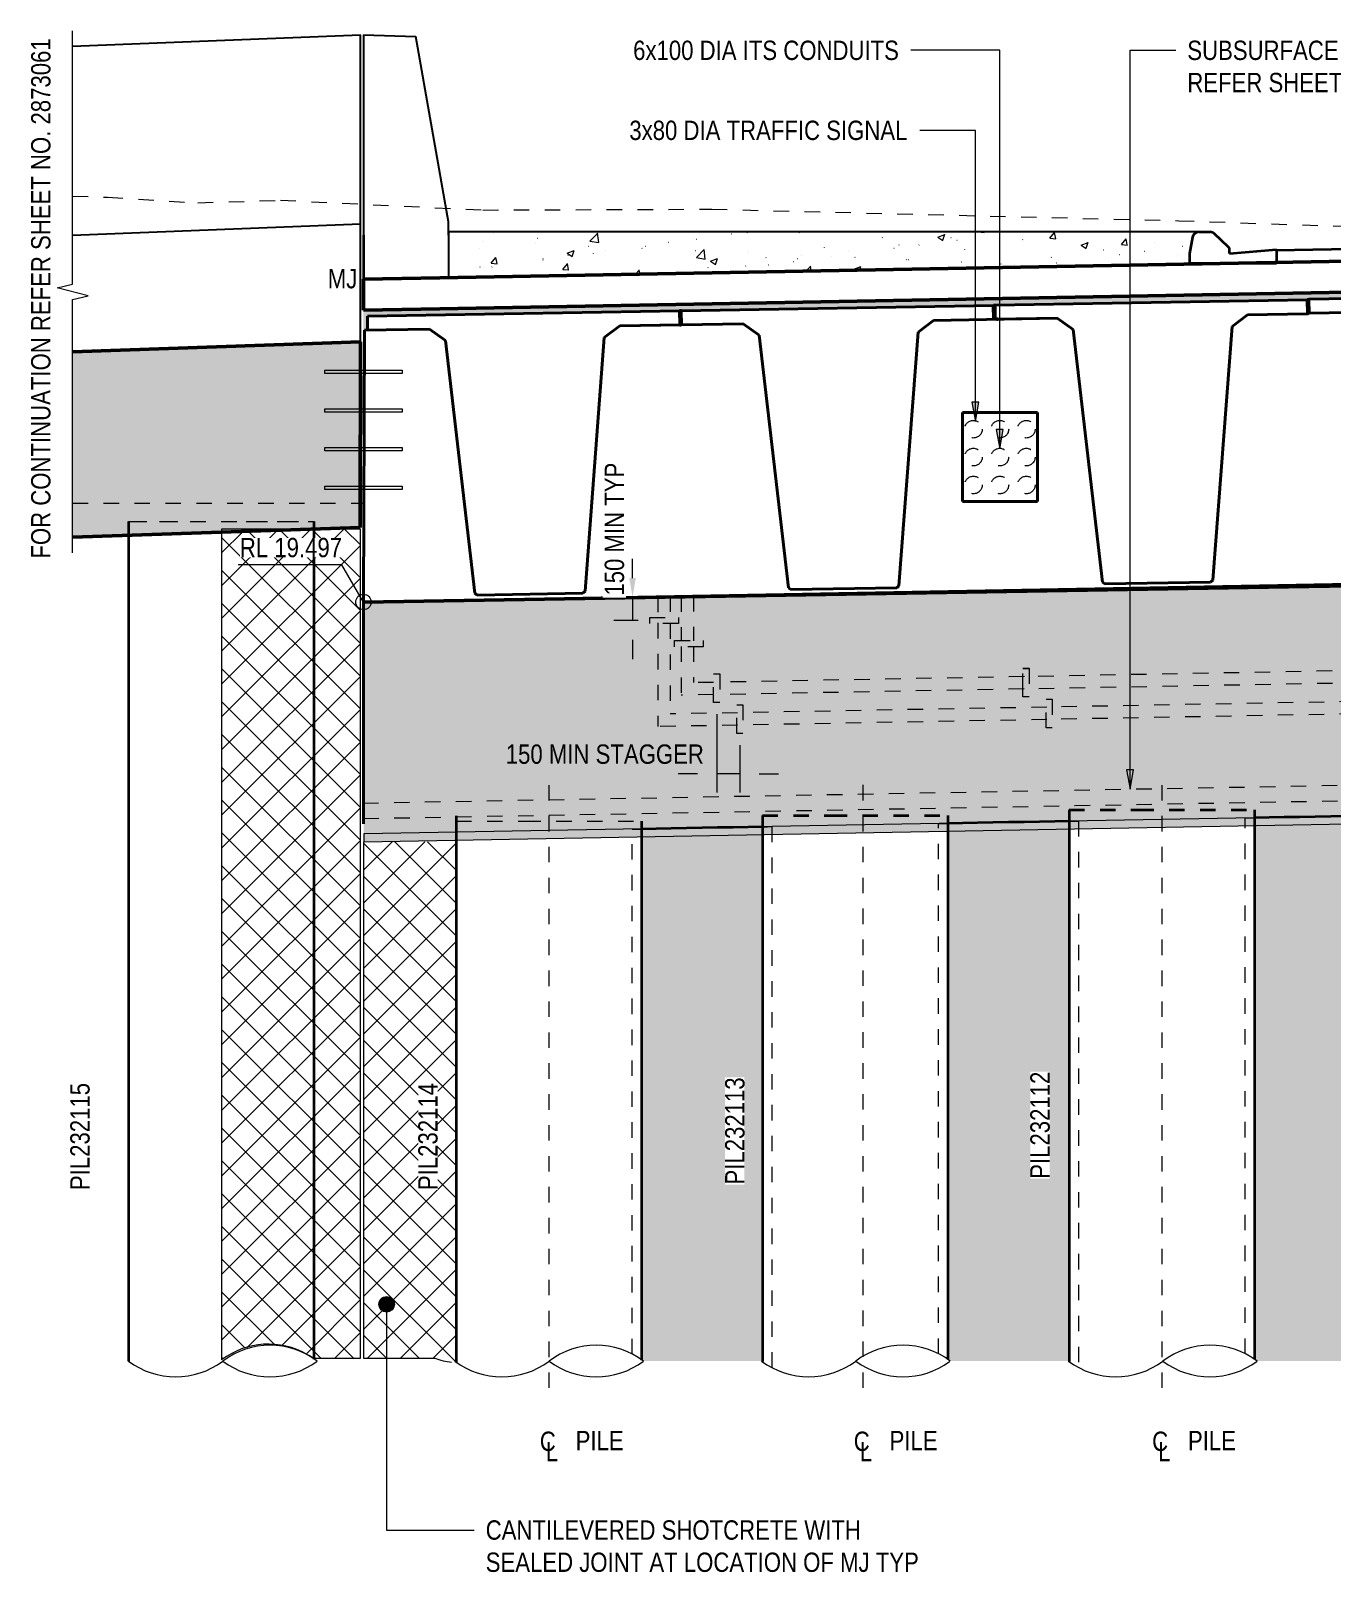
# Model space of a CAD drawing. Header units: metres. Extents: x 1108 to 1189, y -511 to 24.
# Drawn here: x 1151.09 to 1159.5, y 13.22 to 23.19 of the extents above; entities that cross this region are included whole.
import ezdxf

# ---------------------------------------------------------------- set-up
doc = ezdxf.new("R2010")
doc.units = ezdxf.units.M
doc.linetypes.add('JacobsCenter', pattern=[0.015, 0.009, -0.0015, 0.003, -0.0015])
doc.linetypes.add('JacobsDash_2_', pattern=[0.0045, 0.003, -0.0015])
doc.layers.get('Defpoints').update_dxf_attribs({"color": 41})
for name, color, linetype, lineweight in [('A-ANNO-DIMS', 7, 'Continuous', 9), ('A-ANNO-NOTE', 7, 'Continuous', 9), ('A-DETL', 7, 'Continuous', 13), ('A-DETL-GENF', 7, 'Continuous', 9), ('A-FLOR', 7, 'Continuous', 50), ('A-GENM', 7, 'Continuous', 35), ('A-GENM-HDLN', 7, 'JacobsDash_2_', 18), ('G-ANNO-DIMS', 7, 'Continuous', 9), ('G-ANNO-TEXT', 7, 'Continuous', 9), ('S-BEAM', 7, 'Continuous', 50), ('S-BEAM-HDLN', 7, 'JacobsDash_2_', 18), ('S-FNDN', 7, 'Continuous', 50), ('S-FNDN-HDLN', 7, 'JacobsDash_2_', 18), ('S-FNDN-IDEN', 7, 'Continuous', 18)]:
    doc.layers.add(name, color=color, linetype=linetype, lineweight=lineweight)
doc.styles.add('Arial Narrow_1', font='ARIALN.TTF', dxfattribs={"height": 0.125})
doc.dimstyles.new('Dimension_Standard_O__mm_', dxfattribs={"dimscale": 0.3048, "dimtxt": 0.127929, "dimasz": 0.410105, "dimexe": 0.393701, "dimexo": 0.246063, "dimgap": 0.246063, "dimtad": 1, "dimdec": 0, "dimlfac": 1000, "dimzin": 0, "dimdsep": 46, "dimtxsty": 'Arial Narrow_1', "dimsah": 1, "dimcen": 0.09, "dimaunit": 1, "dimadec": 4, "dimazin": 0, "dimtfac": 1, "dimtdec": 4, "dimtix": 1, "dimtmove": 2, "dimatfit": 3, "dimfxl": 1, "dimtvp": 1, "dimtfill": 1, "dimtolj": 1, "dimtzin": 0, "dimlwd": 18, "dimlwe": 18, "dimarcsym": 2})
doc.dimstyles.new('Dimension_Standard_T__mm__1', dxfattribs={"dimscale": 0.3048, "dimtxt": 0.127929, "dimasz": 0.410105, "dimexe": 0.393701, "dimexo": 0.246063, "dimgap": 0.164042, "dimtad": 1, "dimdec": 0, "dimlfac": 1000, "dimzin": 0, "dimdsep": 46, "dimtxsty": 'Arial Narrow_1', "dimsah": 1, "dimcen": 0.09, "dimaunit": 1, "dimadec": 4, "dimazin": 0, "dimtfac": 1, "dimtdec": 4, "dimtix": 1, "dimtmove": 2, "dimatfit": 3, "dimfxl": 1, "dimtvp": 1, "dimtolj": 1, "dimtzin": 0, "dimlwd": 18, "dimlwe": 18, "dimarcsym": 2})

# ---------------------------------------------------------------- blocks, each defined once
blk = doc.blocks.new('01_SFO_FRP_Pile_CastInPlace_CS_BR08 - CAST-IN-PLACE PILE - 1200-8661090-DRG-2873062 - ABUTMENT A ELEVATION')
at = {"layer": 'S-FNDN', "lineweight": 35}
for p, q in [((1116.9151, 18.0799), (1116.9151, 14.5848)), ((1118.1151, 14.5977), (1118.1151, 18.1018))]:
    blk.add_line(p, q, dxfattribs=at)
at = {"layer": 'S-FNDN-HDLN', "lineweight": 35}
for p, q in [((1116.9151, 18.1525), (1116.9151, 18.0799)), ((1116.9151, 18.1525), (1117.3621, 18.1525)), ((1117.3621, 18.1525), (1118.1151, 18.1525)), ((1118.1151, 18.1018), (1118.1151, 18.1525))]:
    blk.add_line(p, q, dxfattribs=at)
blk = doc.blocks.new('Structural Framing 4 - Structural Framing 4-5365932-DRG-2873062 - ABUTMENT A ELEVATION')
at = {"layer": 'S-BEAM'}
for p, q in [((1118.4605, 21.3633), (1118.4568, 21.3633)), ((1118.3341, 19.5948), (1126.5006, 19.7439)), ((1112.3521, 19.4969), (1118.3341, 19.5948))]:
    blk.add_line(p, q, dxfattribs=at)
blk = doc.blocks.new('20_SFR_WSC_ShotcreteWall_ArchFlatBack_Datum - ArchWall_PileSize_1200-8657912-DRG-2873062 - ABUTMENT A ELEVATION')
at = {"layer": 'A-GENM', "linetype": 'JacobsDash_2_', "lineweight": 18, "true_color": 0x9ab29e}
blk.add_hatch(color=253, dxfattribs=at).paths.add_polyline_path([(1114.9332, 14.5835), (1114.9332, 18.0432), (1114.1514, 18.0285), (1114.1514, 14.5943), (1114.162, 14.5875), (1114.9264, 14.5879)])
at = {"layer": 'A-GENM', "color": 252, "true_color": 0x888888, "flags": 128}
blk.add_lwpolyline([(1114.9332, 18.0432), (1114.8395, 18.0414), (1114.7419, 18.0396), (1114.6423, 18.0377), (1114.5416, 18.0359), (1114.4409, 18.034), (1114.3413, 18.0321), (1114.2437, 18.0303), (1114.1514, 18.0285)], dxfattribs=at)
at = {"layer": 'A-GENM-HDLN', "color": 252, "true_color": 0x888888}
for p, q in [((1114.0903, 14.6319), (1114.0903, 18.0274)), ((1114.1514, 18.0285), (1114.1491, 18.0285)), ((1114.1491, 18.0285), (1114.1491, 14.5958)), ((1114.9341, 18.0432), (1114.9333, 18.0432)), ((1114.9341, 14.583), (1114.9341, 18.0432)), ((1114.9929, 18.0443), (1114.9929, 14.5459))]:
    blk.add_line(p, q, dxfattribs=at)
at = {"layer": 'A-GENM-HDLN', "color": 252, "true_color": 0x888888, "flags": 128}
for points in [[(1114.0903, 18.0274), (1114.1187, 18.0279), (1114.1385, 18.0283), (1114.1491, 18.0285)], [(1114.9341, 18.0432), (1114.9448, 18.0434), (1114.9645, 18.0438), (1114.9929, 18.0443)]]:
    blk.add_lwpolyline(points, dxfattribs=at)
blk = doc.blocks.new('20_SFR_WSC_ShotcreteWall_ArchFlatBack_Datum - ArchWall_PileSize_1200-8657934-DRG-2873062 - ABUTMENT A ELEVATION')
at = {"layer": 'A-GENM', "linetype": 'JacobsDash_2_', "lineweight": 18, "true_color": 0x9ab29e}
blk.add_hatch(color=253, dxfattribs=at).paths.add_polyline_path([(1116.9162, 14.5841), (1116.9162, 18.0794), (1116.132, 18.0649), (1116.132, 14.5972), (1116.1464, 14.5879), (1116.9109, 14.5875)])
at = {"layer": 'A-GENM', "color": 252, "true_color": 0x888888, "flags": 128}
blk.add_lwpolyline([(1116.9162, 18.0794), (1116.8223, 18.0777), (1116.7244, 18.0759), (1116.6245, 18.074), (1116.5235, 18.0722), (1116.4226, 18.0703), (1116.3227, 18.0684), (1116.2248, 18.0666), (1116.132, 18.0649)], dxfattribs=at)
at = {"layer": 'A-GENM-HDLN', "color": 252, "true_color": 0x888888}
for p, q in [((1116.0711, 14.634), (1116.0711, 18.0637)), ((1116.132, 18.0649), (1116.13, 18.0648)), ((1116.13, 18.0648), (1116.13, 14.5986)), ((1116.9171, 18.0795), (1116.9163, 18.0794)), ((1116.9171, 14.5835), (1116.9171, 18.0795)), ((1116.9759, 18.0806), (1116.9759, 14.5462))]:
    blk.add_line(p, q, dxfattribs=at)
at = {"layer": 'A-GENM-HDLN', "color": 252, "true_color": 0x888888, "flags": 128}
for points in [[(1116.0711, 18.0637), (1116.0996, 18.0643), (1116.1193, 18.0646), (1116.13, 18.0648)], [(1116.9171, 18.0795), (1116.9277, 18.0797), (1116.9474, 18.08), (1116.9759, 18.0806)]]:
    blk.add_lwpolyline(points, dxfattribs=at)
blk = doc.blocks.new('20_SFR_WSC_ShotcreteWall_ArchFlatBack_Datum - ArchWall_PileSize_1200-6845784-DRG-2873062 - ABUTMENT A ELEVATION')
at = {"layer": 'A-GENM', "linetype": 'JacobsDash_2_', "lineweight": 18, "true_color": 0x9ab29e}
blk.add_hatch(color=253, dxfattribs=at).paths.add_polyline_path([(1118.1516, 14.5875), (1118.8992, 14.5875), (1118.8992, 18.1159), (1118.115, 18.1012), (1118.115, 14.5978), (1118.1309, 14.5875), (1118.1509, 14.5875)])
at = {"layer": 'A-GENM', "color": 252, "true_color": 0x888888, "flags": 128}
blk.add_lwpolyline([(1118.8992, 18.1159), (1118.8053, 18.1141), (1118.7074, 18.1123), (1118.6075, 18.1104), (1118.5065, 18.1085), (1118.4056, 18.1066), (1118.3057, 18.1047), (1118.2078, 18.1029), (1118.115, 18.1012)], dxfattribs=at)
at = {"layer": 'A-GENM-HDLN', "color": 252, "true_color": 0x888888}
for p, q in [((1118.0541, 14.6343), (1118.0541, 18.1)), ((1118.115, 18.1012), (1118.113, 18.1011)), ((1118.113, 18.1011), (1118.113, 14.5991)), ((1118.9001, 18.1159), (1118.8993, 18.1159)), ((1118.9001, 14.5875), (1118.9001, 18.1159)), ((1118.9589, 18.117), (1118.9589, 14.5469))]:
    blk.add_line(p, q, dxfattribs=at)
at = {"layer": 'A-GENM-HDLN', "color": 252, "true_color": 0x888888, "flags": 128}
for points in [[(1118.0541, 18.1), (1118.0826, 18.1006), (1118.1023, 18.1009), (1118.113, 18.1011)], [(1118.9001, 18.1159), (1118.9107, 18.1161), (1118.9304, 18.1165), (1118.9589, 18.117)]]:
    blk.add_lwpolyline(points, dxfattribs=at)
blk = doc.blocks.new('06_SFR_GCT_Girder_SuperT_BR08Edge_CS - Super T - 1815-6539906-DRG-2873062 - ABUTMENT A ELEVATION')
at = {"layer": 'S-BEAM'}
for p, q in [((1118.4656, 21.4515), (1118.455, 21.4523)), ((1116.4484, 21.327), (1116.4535, 21.3266))]:
    blk.add_line(p, q, dxfattribs=at)
at = {"layer": 'S-BEAM-HDLN', "color": 8, "true_color": 0x808080}
blk.add_line((1118.4551, 21.4482), (1118.4657, 21.4484), dxfattribs=at)
blk = doc.blocks.new('03_SFR_ACS_Abutment_BR08_Retaining wall CS - ABUTMENT SOUTH WEST_B08-7985321-DRG-2873062 - ABUTMENT A ELEVATION')
at = {"layer": 'S-BEAM', "linetype": 'JacobsDash_2_', "lineweight": 18, "true_color": 0xc0c0c0}
for points in [[(1110.4715, 19.9156), (1112.3311, 19.9791), (1112.332, 21.1799), (1110.4715, 21.1163), (1110.4715, 21.0847)], [(1112.3316, 19.9791), (1112.332, 20.5006), (1112.3311, 19.9791)]]:
    blk.add_hatch(color=9, dxfattribs=at).paths.add_polyline_path(points)
at = {"layer": 'S-BEAM'}
for p, q in [((1112.332, 21.1799), (1110.4715, 21.1163)), ((1112.3311, 19.9791), (1112.332, 21.1799)), ((1112.3325, 21.1799), (1112.3316, 19.9791)), ((1112.332, 21.1799), (1112.3325, 21.1799)), ((1110.4715, 19.9156), (1112.3311, 19.9791)), ((1112.3316, 19.9791), (1112.3311, 19.9791))]:
    blk.add_line(p, q, dxfattribs=at)
at = {"layer": 'S-BEAM-HDLN', "color": 8, "true_color": 0x808080}
for p, q in [((1112.332, 21.1799), (1112.3325, 21.1799)), ((1112.3316, 19.9791), (1112.3311, 19.9791))]:
    blk.add_line(p, q, dxfattribs=at)
blk = doc.blocks.new('01_SFO_FRP_Pile_CastInPlace_CS_BR08 - CAST-IN-PLACE PILE - 1200-8660909-DRG-2873062 - ABUTMENT A ELEVATION')
at = {"layer": 'A-DETL', "linetype": 'JacobsDash_2_'}
for p, q in [((1112.9515, 18.0795), (1113.3985, 18.0795)), ((1113.3985, 18.0795), (1114.1515, 18.0795))]:
    blk.add_line(p, q, dxfattribs=at)
at = {"layer": 'S-FNDN', "lineweight": 35}
for p, q in [((1112.9515, 18.0076), (1112.9515, 14.5813)), ((1114.1515, 14.5943), (1114.1515, 18.0295))]:
    blk.add_line(p, q, dxfattribs=at)
at = {"layer": 'S-FNDN-HDLN', "lineweight": 35}
for p, q in [((1112.9515, 18.0795), (1112.9515, 18.0076)), ((1114.1515, 18.0295), (1114.1515, 18.0795))]:
    blk.add_line(p, q, dxfattribs=at)
blk = doc.blocks.new('01_SFO_FRP_Pile_CastInPlace_CS_BR08 - CAST-IN-PLACE PILE - 1200-8661114-DRG-2873062 - ABUTMENT A ELEVATION')
at = {"layer": 'A-DETL', "linetype": 'JacobsDash_2_'}
for p, q in [((1110.8323, 20.0188), (1112.0125, 20.0188)), ((1110.8522, 20.0188), (1111.2709, 20.0188)), ((1111.5938, 20.0188), (1112.0323, 20.0188))]:
    blk.add_line(p, q, dxfattribs=at)
at = {"layer": 'S-FNDN', "lineweight": 35}
for p, q in [((1112.0323, 14.6006), (1112.0323, 19.9689)), ((1110.8323, 19.9279), (1110.8323, 14.5875))]:
    blk.add_line(p, q, dxfattribs=at)
at = {"layer": 'S-FNDN-HDLN', "lineweight": 35}
for p, q in [((1110.8323, 20.0188), (1110.8323, 19.928)), ((1112.0323, 19.969), (1112.0323, 20.0188))]:
    blk.add_line(p, q, dxfattribs=at)
blk = doc.blocks.new('CS_DET_Pile-Column_BreakLine - CS_Tubular BreakLine-5378540-DRG-2873062 - ABUTMENT A ELEVATION')
at = {"layer": 'A-DETL-GENF', "lineweight": 18}
for centre, start, end in [((1113.857, 14.1834), 52.95733, 127.04267), ((1113.247, 14.9916), 232.95733, 307.04267), ((1113.857, 14.9916), 232.95733, 307.04267)]:
    blk.add_arc(centre, 0.5063, start, end, dxfattribs=at)
blk = doc.blocks.new('CS_DET_Pile-Column_BreakLine - CS_Tubular BreakLine-V19-DRG-2873062 - ABUTMENT A ELEVATION')
at = {"layer": 'A-DETL-GENF', "lineweight": 18}
blk.add_line((1116.1464, 14.5879), (1116.1458, 14.5874), dxfattribs=at)
for centre, start, end in [((1115.8414, 14.1838), 52.95733, 127.04267), ((1115.2314, 14.992), 232.95733, 307.04267), ((1115.8414, 14.992), 232.95733, 306.44489)]:
    blk.add_arc(centre, 0.5063, start, end, dxfattribs=at)
blk = doc.blocks.new('CS_DET_Pile-Column_BreakLine - CS_Tubular BreakLine-V20-DRG-2873062 - ABUTMENT A ELEVATION')
at = {"layer": 'A-DETL-GENF', "lineweight": 18}
for centre, start, end in [((1117.8259, 14.1834), 52.95733, 127.04267), ((1117.2159, 14.9916), 232.95733, 307.04267), ((1117.8259, 14.9916), 232.95733, 307.04267)]:
    blk.add_arc(centre, 0.5063, start, end, dxfattribs=at)
blk = doc.blocks.new('BREAK LINE - INPUT VIEW SCALE_R13 - Std Break-8202861-DRG-2873062 - ABUTMENT A ELEVATION')
at = {"layer": 'A-DETL-GENF', "color": 252, "true_color": 0x888888}
for p, q in [((1110.4715, 21.5536), (1110.4715, 23.1916)), ((1110.3715, 21.5286), (1110.4715, 21.5536)), ((1110.5715, 21.4786), (1110.3715, 21.5286)), ((1110.4715, 21.4536), (1110.5715, 21.4786)), ((1110.4715, 19.8156), (1110.4715, 21.4536))]:
    blk.add_line(p, q, dxfattribs=at)
blk = doc.blocks.new('CS_DET_Pile-Column_BreakLine - CS_Tubular BreakLine-V24-DRG-2873062 - ABUTMENT A ELEVATION')
at = {"layer": 'A-DETL-GENF', "lineweight": 18}
for centre, start, end in [((1128.0693, 14.1834), 52.95733, 127.04267), ((1127.4593, 14.9916), 232.95733, 307.04267), ((1128.0693, 14.9916), 232.95733, 307.04267)]:
    blk.add_arc(centre, 0.5063, start, end, dxfattribs=at)
blk = doc.blocks.new('CS_Annot_Centreline Symbol1 - CS_Annot_Centreline Symbol 2-5069981-DRG-2873062 - ABUTMENT A ELEVATION')
at = {"layer": 'A-ANNO-NOTE', "char_height": 0.125, "attachment_point": 1, "style": 'Arial Narrow_1'}
for s, insert, width in [('C  ', (1113.4924, 14.1312), 0.220464), ('L', (1113.5315, 14.0645), 0.096203)]:
    blk.add_mtext(s, dxfattribs=dict(at, insert=insert, width=width))
blk = doc.blocks.new('DIMBLOCK33-DRG-2873062 - ABUTMENT A ELEVATION')
at = {"layer": 'A-ANNO-DIMS', "color": 0, "lineweight": 18, "transparency": 16777216}
for p, q in [((1154.9807, 19.6522), (1154.9807, 19.7772)), ((1155.0161, 19.5272), (1154.8607, 19.5272)), ((1155.0161, 19.3772), (1154.8607, 19.3772)), ((1154.9807, 19.2522), (1154.9807, 19.1272))]:
    blk.add_line(p, q, dxfattribs=at)
at = {"layer": 'A-ANNO-DIMS', "color": 0, "transparency": 16777216}
blk.add_solid([(1154.9598, 19.2522), (1155.0015, 19.2522), (1154.9807, 19.3772)], dxfattribs=at)
at = {"layer": 'Defpoints', "color": 0, "transparency": 16777216}
for p in [(1155.0911, 19.5272), (1154.9807, 19.3772), (1155.0911, 19.3772)]:
    blk.add_point(p, dxfattribs=at)
at = {"layer": 'A-ANNO-DIMS', "color": 0, "lineweight": 18, "transparency": 16777216, "insert": (1154.8006, 19.5388), "char_height": 0.125, "width": 1.033178, "attachment_point": 1, "rotation": 90, "line_spacing_factor": 0.974696, "style": 'Arial Narrow_1', "bg_fill": 3, "box_fill_scale": 1.1, "bg_fill_color": 256, "bg_fill_true_color": 13158600, "bg_fill_transparency": 0}
blk.add_mtext('\\A1;150 MIN TYP', dxfattribs=at)
at = {"layer": 'A-ANNO-DIMS', "color": 0, "lineweight": 18, "transparency": 16777216}
blk.add_line((1154.9807, 19.5272), (1154.9807, 19.3772), dxfattribs=at)
at = {"layer": 'A-ANNO-DIMS', "color": 0, "transparency": 16777216}
blk.add_solid([(1154.9598, 19.6522), (1155.0015, 19.6522), (1154.9807, 19.5272)], dxfattribs=at)
blk = doc.blocks.new('DIMBLOCK34-DRG-2873062 - ABUTMENT A ELEVATION')
at = {"layer": 'A-ANNO-DIMS', "color": 0, "lineweight": 18, "transparency": 16777216}
for p, q in [((1155.5249, 18.7721), (1155.5249, 18.2648)), ((1155.6749, 18.572), (1155.6749, 18.2648)), ((1155.3999, 18.3848), (1155.2749, 18.3848)), ((1155.6749, 18.3848), (1155.5249, 18.3848)), ((1155.7999, 18.3848), (1155.9249, 18.3848))]:
    blk.add_line(p, q, dxfattribs=at)
at = {"layer": 'A-ANNO-DIMS', "color": 0, "transparency": 16777216}
for points in [[(1155.3999, 18.4056), (1155.3999, 18.3639), (1155.5249, 18.3848)], [(1155.7999, 18.4056), (1155.7999, 18.3639), (1155.6749, 18.3848)]]:
    blk.add_solid(points, dxfattribs=at)
at = {"layer": 'Defpoints', "color": 0, "transparency": 16777216}
for p in [(1155.5249, 18.8471), (1155.6749, 18.647), (1155.5249, 18.3848)]:
    blk.add_point(p, dxfattribs=at)
at = {"layer": 'A-ANNO-DIMS', "color": 0, "lineweight": 18, "transparency": 16777216, "insert": (1154.1609, 18.5758), "char_height": 0.125, "width": 1.54002, "attachment_point": 1, "line_spacing_factor": 0.974696, "style": 'Arial Narrow_1'}
blk.add_mtext('\\A1;150 MIN STAGGER', dxfattribs=at)

msp = doc.modelspace()

# ---------------------------------------------------------------- hatches: boundary and pattern name
at = {"layer": 'A-DETL-GENF'}
h = msp.add_hatch(dxfattribs=at)
h.set_pattern_fill('FP_4', color=256, style=0, pattern_type=2)
h.set_pattern_definition([(50, (1168.8137, 10.849), (0.462752, -0.040482), [0.04839, -0.53226]), (355, (1168.8137, 10.849), (-0.089515, 0.485288), [0.03871, -0.42581]), (100.451, (1168.8517, 10.846), (0.373239, 0.444792), [0.04112, -0.45235]), (46.184, (1168.8137, 10.979), (0.688537, -0.106788), [0.07258, -0.79839]), (96.636, (1168.8707, 10.97), (0.603004, 0.628464), [0.06168, -0.67852]), (351.184, (1168.8137, 10.979), (0.603003, 0.628458), [0.05806, -0.63871]), (21, (1168.8777, 10.946), (0.3850964, -0.259757), [0.04839, -0.53226]), (326, (1168.8777, 10.946), (0.156981, 0.46784), [0.03871, -0.42581]), (71.451, (1168.9097, 10.925), (0.542082, 0.208074), [0.04112, -0.45235]), (37.5, (1168.8137, 10.849), (0.0078486, 0.2147693), [0.00168, -0.41897, 0.00168, -0.43058, -0.42742]), (37.5, (1168.8137, 10.849), (0.0078486, 0.2147693), [-0.8529, 0.00168, -0.42574]), (7.5, (1168.8137, 10.849), (0.1697183, 0.2544596), [0.00168, -0.24477, 0.00168, -0.40929, -0.1629]), (7.5, (1168.8137, 10.849), (0.1697183, 0.2544596), [-0.65742, 0.00168, -0.16123]), (327.5, (1168.6697, 10.849), (0.344396, -0.014553), [0.00168, -0.15961, 0.00168, -0.50155, -0.66774]), (327.5, (1168.6697, 10.849), (0.344396, -0.014553), [-0.66451, 0.00168, -0.66606]), (317.5, (1168.6047, 10.849), (0.376253, 0.064585), [0.00168, -0.208, 0.00168, -0.33252, -0.47419]), (317.5, (1168.6047, 10.849), (0.376253, 0.064585), [-0.54387, 0.00168, -0.47252])])
h.paths.add_polyline_path([(1153.7912, 21.5942), (1158.5825, 21.6885), (1158.5825, 21.7507), (1158.6018, 21.8574), (1158.6045, 21.8664), (1158.6093, 21.8746), (1158.6158, 21.8814), (1158.6237, 21.8865), (1158.6326, 21.8897), (1158.642, 21.8908), (1153.7912, 21.8908), (1153.7912, 21.5944)])
at = {"layer": 'A-DETL-GENF', "true_color": 0xafc8af}
h = msp.add_hatch(dxfattribs=at)
h.set_pattern_fill('FP_2', color=9, style=0, pattern_type=2)
h.set_pattern_definition([(45, (1168.8137, 10.849), (-0.106066, 0.106066), []), (135, (1168.8137, 10.849), (-0.106066, -0.106066), [])])
h.paths.add_polyline_path([(1153.8402, 14.5813), (1153.8402, 17.9466), (1153.2412, 17.9466), (1153.2412, 14.6069), (1153.7025, 14.6069), (1153.7469, 14.5912), (1153.7932, 14.5823), (1153.8107, 14.5816), (1153.8107, 14.5875), (1153.8307, 14.5875)])
h.paths.add_polyline_path([(1152.3235, 14.5947), (1152.39, 14.6374), (1152.4623, 14.6691), (1152.5387, 14.6891), (1152.6173, 14.6968), (1152.6962, 14.6921), (1152.7733, 14.6751), (1152.8468, 14.6462), (1152.9149, 14.6061), (1153.2212, 14.6061), (1153.2207, 19.9688), (1152.9012, 19.9682), (1152.3235, 19.9485), (1152.3235, 14.6175)])
at = {"layer": 'A-DETL-GENF'}
h = msp.add_hatch(dxfattribs=at)
h.set_pattern_fill('FP_3', color=256, style=0, pattern_type=2)
h.set_pattern_definition([(0, (1168.8137, 10.849), (0.4064, 0.1016), [0.01676, -0.28804, 0.01676, -0.28804, -1.626]), (0, (1168.8137, 10.849), (0.4064, 0.1016), [-0.6096, 0.01676, -0.59284, 0.01676, -0.28804, -0.7112]), (0, (1168.8137, 10.849), (0.4064, 0.1016), [-1.524, 0.01676, -0.18644, 0.01676, -0.49124]), (120, (1168.9657, 10.9), (-0.2911882, 0.3011527), [0.01676, -0.28804, 0.01676, -0.28804, -1.626]), (120, (1168.9657, 10.9), (-0.2911882, 0.3011527), [-0.6096, 0.01676, -0.59284, 0.01676, -0.28804, -0.7112]), (120, (1168.9657, 10.9), (-0.2911882, 0.3011527), [-1.524, 0.01676, -0.18644, 0.01676, -0.49124]), (240, (1169.0167, 11.103), (-0.1152118, -0.4027527), [0.01676, -0.28804, 0.01676, -0.28804, -1.626]), (240, (1169.0167, 11.103), (-0.1152118, -0.4027527), [-0.6096, 0.01676, -0.59284, 0.01676, -0.28804, -0.7112]), (240, (1169.0167, 11.103), (-0.1152118, -0.4027527), [-1.524, 0.01676, -0.18644, 0.01676, -0.49124])])
h.paths.add_polyline_path([(1184.0061, 17.8396), (1184.0061, 17.8896), (1176.1646, 18.0592), (1176.1647, 18.0092), (1177.3642, 17.9833), (1177.3642, 18.0327), (1178.1949, 18.015), (1178.1954, 17.9653), (1179.3938, 17.9394), (1179.3938, 17.9882), (1180.2244, 17.9712), (1180.2248, 17.9214), (1181.4233, 17.8955), (1181.4233, 17.9439), (1182.2563, 17.9265), (1182.2567, 17.8774), (1184.0042, 17.8396)])
h.paths.add_polyline_path([(1153.2421, 17.9467), (1155.0401, 17.9795), (1155.0401, 18.0285), (1155.8219, 18.0432), (1155.8219, 17.9937), (1157.0207, 18.0156), (1157.0207, 18.0649), (1157.8049, 18.0794), (1157.8049, 18.0299), (1159.0037, 18.0518), (1159.0037, 18.1012), (1159.7879, 18.1159), (1159.7879, 18.066), (1160.9867, 18.0879), (1160.9867, 18.1372), (1161.7709, 18.1512), (1161.7709, 18.1022), (1162.9697, 18.1241), (1162.9697, 18.1738), (1163.7539, 18.1876), (1163.7539, 18.1384), (1164.3528, 18.1493), (1164.3528, 18.1993), (1153.2421, 17.9967)])
h.paths.add_polyline_path([(1175.3348, 18.0272), (1175.3348, 18.0766), (1175.4307, 18.0751), (1168.6526, 18.2218), (1168.6526, 18.1718), (1169.2525, 18.1588), (1169.2525, 18.2087), (1170.077, 18.1906), (1170.0775, 18.141), (1171.2759, 18.115), (1171.2759, 18.1648), (1172.1065, 18.1469), (1172.1069, 18.097), (1173.3054, 18.0711), (1173.3054, 18.1205), (1174.136, 18.1031), (1174.1364, 18.0531), (1175.3305, 18.0273)])
h.paths.add_polyline_path([(1164.5445, 18.2028), (1168.0893, 18.234), (1167.2506, 18.2521), (1164.6149, 18.2041)])
at = {"layer": 'G-ANNO-TEXT'}
for points in [[(1157.1976, 20.6643), (1157.2196, 20.7893), (1157.1756, 20.7893)], [(1157.3551, 20.4888), (1157.3771, 20.6138), (1157.333, 20.6138)], [(1158.1975, 18.2872), (1158.2195, 18.4122), (1158.1754, 18.4122)]]:
    msp.add_hatch(color=256, dxfattribs=at).paths.add_polyline_path(points)
h = msp.add_hatch(color=256, dxfattribs=at)
edge = h.paths.add_edge_path()
edge.add_arc((1153.3906, 14.9551), 0.05, 0, 360)
at = {"layer": 'S-BEAM', "lineweight": 5, "true_color": 0xc0c0c0}
for points in [[(1153.2411, 19.5824), (1153.2482, 21.2558), (1153.2678, 21.2558), (1153.2662, 21.3456), (1155.2869, 21.3809), (1155.2957, 21.3802), (1157.3162, 21.4155), (1157.3248, 21.4149), (1157.3247, 21.4168), (1159.3455, 21.4522), (1159.3543, 21.4515), (1159.3542, 21.4552), (1161.375, 21.4905), (1161.3837, 21.4899), (1161.3837, 21.4923), (1163.4045, 21.5277), (1163.4132, 21.527), (1163.4131, 21.5279), (1165.434, 21.5632), (1165.4789, 21.5602), (1167.2531, 21.5914), (1167.253, 21.6369), (1153.2412, 21.3811), (1153.2412, 21.3872), (1153.24, 21.3872), (1153.2411, 19.5891)], [(1153.2421, 17.9967), (1167.2542, 18.2522), (1167.2542, 19.7524), (1167.2468, 19.7523), (1153.2412, 19.4969), (1153.2416, 18.8556)]]:
    msp.add_hatch(color=9, dxfattribs=at).paths.add_polyline_path(points)

# ---------------------------------------------------------------- linework, layer by layer
at = {"layer": 'A-DETL', "lineweight": 25}
for p, q in [((1151.3602, 23.0916), (1153.2207, 23.1656)), ((1153.2207, 21.1799), (1153.2207, 23.1656)), ((1153.2412, 23.1656), (1153.2412, 21.8706)), ((1153.2412, 23.1656), (1153.5796, 23.1556)), ((1153.7912, 21.9559), (1153.5796, 23.1556)), ((1153.2207, 21.9415), (1151.3602, 21.867)), ((1153.7912, 21.8706), (1153.7912, 21.9559)), ((1158.642, 21.8908), (1153.7912, 21.8908)), ((1153.7912, 21.8908), (1153.7912, 21.5942)), ((1158.5825, 21.7507), (1158.6018, 21.8574)), ((1158.5825, 21.6885), (1158.5825, 21.7507)), ((1153.7912, 21.5942), (1158.5825, 21.6885))]:
    msp.add_line(p, q, dxfattribs=at)
at = {"layer": 'A-DETL', "color": 8, "linetype": 'JacobsDash_2_', "lineweight": 18, "true_color": 0x808080}
for p, q in [((1151.3602, 22.1229), (1151.5855, 22.115)), ((1151.5855, 22.115), (1152.1694, 22.0792)), ((1152.1694, 22.0792), (1152.7041, 22.096)), ((1152.7041, 22.096), (1154.0132, 22.0325)), ((1154.0132, 22.0325), (1155.4932, 22.0378)), ((1155.4932, 22.0378), (1158.5123, 21.9634)), ((1158.5123, 21.9634), (1159.6916, 21.9234)), ((1151.3602, 20.1357), (1153.2408, 20.1357))]:
    msp.add_line(p, q, dxfattribs=at)
at = {"layer": 'A-DETL', "lineweight": 35}
for p, q in [((1153.2412, 21.8706), (1153.2412, 21.5844)), ((1158.6018, 21.8574), (1158.5825, 21.7507)), ((1158.642, 21.8908), (1158.715, 21.8908)), ((1158.8353, 21.7919), (1158.7416, 21.8797)), ((1159.1405, 21.7735), (1167.2663, 21.9219)), ((1158.5825, 21.7507), (1158.5825, 21.6885)), ((1158.8413, 21.7511), (1158.8413, 21.7779)), ((1158.8413, 21.7511), (1159.1456, 21.7769)), ((1159.1456, 21.7769), (1159.1456, 21.6885)), ((1158.5825, 21.6885), (1159.1456, 21.6885)), ((1153.8402, 18.1135), (1153.8402, 14.5835))]:
    msp.add_line(p, q, dxfattribs=at)
at = {"layer": 'A-DETL', "lineweight": 40}
for p, q in [((1159.3437, 21.4523), (1157.3247, 21.4168)), ((1159.3455, 21.3622), (1159.3437, 21.4523)), ((1161.3732, 21.4907), (1159.3542, 21.4552)), ((1159.3542, 21.4552), (1159.356, 21.3652)), ((1155.2851, 21.381), (1153.2661, 21.3456)), ((1153.2661, 21.3456), (1153.2679, 21.2555)), ((1155.2869, 21.291), (1155.2851, 21.381)), ((1157.3141, 21.4157), (1155.2951, 21.3802)), ((1155.2951, 21.3802), (1155.2969, 21.2907)), ((1157.3159, 21.3261), (1157.3141, 21.4157)), ((1157.3247, 21.4168), (1157.3265, 21.3268)), ((1158.9568, 21.3554), (1158.8569, 21.2786)), ((1159.3455, 21.3622), (1158.9568, 21.3554)), ((1159.356, 21.3652), (1159.3455, 21.3622)), ((1159.7554, 21.3722), (1159.356, 21.3652)), ((1153.2481, 21.2552), (1153.2408, 19.4969)), ((1153.6673, 21.2626), (1153.2481, 21.2552)), ((1153.7703, 21.1893), (1153.6673, 21.2626)), ((1154.8982, 21.2842), (1154.7982, 21.2074)), ((1155.6963, 21.2972), (1154.8982, 21.2842)), ((1154.8982, 21.2842), (1155.2869, 21.291)), ((1155.7993, 21.224), (1155.6963, 21.2972)), ((1156.8273, 21.242), (1156.7032, 19.6024)), ((1156.9272, 21.3188), (1156.8273, 21.242)), ((1157.7259, 21.3338), (1156.9272, 21.3188)), ((1157.3265, 21.3268), (1157.7259, 21.3338)), ((1157.8289, 21.2606), (1157.7259, 21.3338)), ((1158.0193, 19.6265), (1157.8289, 21.2606)), ((1158.8569, 21.2786), (1158.7328, 19.639)), ((1153.9607, 19.5552), (1153.7703, 21.1893)), ((1154.7982, 21.2074), (1154.6742, 19.5677)), ((1155.9897, 19.5899), (1155.7993, 21.224)), ((1157.1151, 20.1471), (1157.1151, 20.722)), ((1157.1151, 20.722), (1157.5984, 20.722)), ((1157.5984, 20.722), (1157.5984, 20.1471)), ((1157.5984, 20.1471), (1157.1151, 20.1471)), ((1153.2408, 19.4969), (1167.2531, 19.7524)), ((1153.9755, 19.5425), (1153.9607, 19.5552)), ((1154.6599, 19.5545), (1153.9755, 19.5425)), ((1154.6742, 19.5677), (1154.6599, 19.5545)), ((1156.0045, 19.5771), (1155.9897, 19.5899)), ((1156.6889, 19.5891), (1156.0045, 19.5771)), ((1156.7032, 19.6024), (1156.6889, 19.5891)), ((1158.0341, 19.6137), (1158.0193, 19.6265)), ((1158.7185, 19.6258), (1158.0341, 19.6137)), ((1158.7328, 19.639), (1158.7185, 19.6258)), ((1153.2412, 18.0635), (1153.2412, 19.497))]:
    msp.add_line(p, q, dxfattribs=at)
at = {"layer": 'A-DETL', "lineweight": 18}
for p, q in [((1152.9903, 20.9957), (1153.4903, 20.9957)), ((1152.9903, 20.9757), (1152.9903, 20.9957)), ((1153.4903, 20.9757), (1152.9903, 20.9757)), ((1153.4903, 20.9957), (1153.4903, 20.9757)), ((1152.9903, 20.7457), (1153.4903, 20.7457)), ((1152.9903, 20.7257), (1152.9903, 20.7457)), ((1153.4903, 20.7457), (1153.4903, 20.7257)), ((1153.4903, 20.7257), (1152.9903, 20.7257)), ((1152.9903, 20.4957), (1153.4903, 20.4957)), ((1152.9903, 20.4757), (1152.9903, 20.4957)), ((1153.4903, 20.4757), (1152.9903, 20.4757)), ((1153.4903, 20.4957), (1153.4903, 20.4757)), ((1152.9903, 20.2457), (1153.4903, 20.2457)), ((1152.9903, 20.2257), (1152.9903, 20.2457)), ((1153.4903, 20.2457), (1153.4903, 20.2257)), ((1153.4903, 20.2257), (1152.9903, 20.2257)), ((1167.2506, 18.2521), (1153.2421, 17.9967)), ((1153.2421, 17.9467), (1167.2506, 18.2021)), ((1153.2421, 17.9967), (1153.2421, 17.9467))]:
    msp.add_line(p, q, dxfattribs=at)
at = {"layer": 'A-DETL', "color": 9, "true_color": 0xafc8af}
for p, q in [((1153.2212, 19.9688), (1152.3235, 19.9688)), ((1152.3235, 19.9688), (1152.3235, 14.5947)), ((1153.8402, 14.5813), (1153.8402, 17.9466)), ((1152.9149, 14.6061), (1153.2212, 14.6061)), ((1153.2412, 14.6069), (1153.7025, 14.6069))]:
    msp.add_line(p, q, dxfattribs=at)
at = {"layer": 'A-DETL', "color": 9, "lineweight": 18, "true_color": 0xafc8af}
for p, q in [((1153.2212, 14.6061), (1153.2212, 19.9688)), ((1153.2412, 17.9466), (1153.2412, 14.6069))]:
    msp.add_line(p, q, dxfattribs=at)
at = {"layer": 'A-DETL', "color": 7, "lineweight": 9, "true_color": 0xffffff}
for p, q in [((1155.0924, 19.5272), (1155.0911, 19.5272)), ((1155.0924, 19.3772), (1155.0911, 19.3772)), ((1155.5249, 18.8471), (1155.5249, 18.8491))]:
    msp.add_line(p, q, dxfattribs=at)
at = {"layer": 'A-DETL', "color": 143, "linetype": 'JacobsDash_2_', "lineweight": 18, "true_color": 0x78aac8}
for p, q in [((1155.1449, 19.5316), (1155.1449, 19.4015)), ((1155.2249, 19.5331), (1155.2249, 19.398)), ((1155.2949, 19.5344), (1155.2949, 19.2493)), ((1155.3749, 19.5358), (1155.3749, 19.2457)), ((1155.0924, 19.3972), (1155.2774, 19.3972)), ((1155.0924, 19.3572), (1155.0924, 19.3972)), ((1155.2774, 19.3572), (1155.0924, 19.3572)), ((1155.1449, 19.3615), (1155.1449, 18.6915)), ((1155.2249, 19.358), (1155.2249, 18.773)), ((1155.2774, 19.3972), (1155.2774, 19.3572)), ((1155.2524, 19.2472), (1155.4374, 19.2472)), ((1155.2524, 19.2072), (1155.2524, 19.2472)), ((1155.4374, 19.2472), (1155.4374, 19.2072)), ((1155.4374, 19.2072), (1155.2524, 19.2072)), ((1155.2949, 19.2093), (1155.2949, 18.8943)), ((1155.3749, 19.2107), (1155.3749, 18.9757)), ((1157.5049, 19.0685), (1157.5449, 19.0685)), ((1157.5049, 18.8835), (1157.5049, 19.0685)), ((1157.5049, 19.0678), (1157.5449, 19.0678)), ((1157.5049, 18.9346), (1157.5049, 19.0678)), ((1157.5449, 19.0685), (1157.5449, 18.8835)), ((1157.5449, 19.0678), (1157.5449, 18.8828)), ((1159.5042, 19.051), (1157.5546, 19.0155)), ((1155.5049, 18.9757), (1155.3749, 18.9757)), ((1155.5049, 19.0321), (1155.5449, 19.0321)), ((1155.5049, 18.8471), (1155.5049, 19.0321)), ((1155.5449, 19.0321), (1155.5449, 18.8471)), ((1157.5146, 19.0148), (1155.5449, 18.9788)), ((1159.5069, 18.9711), (1157.5372, 18.9352)), ((1155.5046, 18.8981), (1155.2949, 18.8943)), ((1155.5449, 18.8471), (1155.5049, 18.8471)), ((1157.5122, 18.9347), (1155.5449, 18.8988)), ((1157.5049, 18.8828), (1157.5049, 18.9346)), ((1157.5449, 18.8835), (1157.5049, 18.8835)), ((1157.5449, 18.8828), (1157.5049, 18.8828)), ((1157.6549, 18.8685), (1157.6949, 18.8685)), ((1157.6549, 18.6835), (1157.6549, 18.8685)), ((1163.6524, 18.9266), (1157.6945, 18.818)), ((1163.6523, 18.8466), (1157.6945, 18.738)), ((1157.6949, 18.8685), (1157.6949, 18.6835)), ((1155.6598, 18.7809), (1155.2249, 18.773)), ((1155.6549, 18.832), (1155.6949, 18.832)), ((1155.6549, 18.647), (1155.6549, 18.832)), ((1157.6595, 18.8174), (1155.6948, 18.7815)), ((1155.6949, 18.832), (1155.6949, 18.647)), ((1155.6598, 18.7009), (1155.1449, 18.6915)), ((1155.6949, 18.647), (1155.6549, 18.647)), ((1157.6595, 18.7373), (1155.6948, 18.7015)), ((1157.6949, 18.6835), (1157.6549, 18.6835))]:
    msp.add_line(p, q, dxfattribs=at)
at = {"layer": 'A-DETL', "color": 164, "linetype": 'JacobsDash_2_', "lineweight": 9, "true_color": 0x002699}
for p, q in [((1153.2385, 18.1967), (1167.2516, 18.4522)), ((1153.2403, 18.0967), (1167.2534, 18.3522))]:
    msp.add_line(p, q, dxfattribs=at)
at = {"layer": 'A-DETL', "linetype": 'JacobsCenter'}
for p, q in [((1154.4402, 18.3135), (1154.4402, 14.3974)), ((1156.4697, 18.3139), (1156.4697, 14.3974)), ((1158.4038, 18.3135), (1158.4038, 14.3974))]:
    msp.add_line(p, q, dxfattribs=at)
at = {"layer": 'A-DETL', "color": 191, "linetype": 'JacobsDash_2_', "lineweight": 9, "true_color": 0xbf7fff}
for centre in [(1157.1849, 20.615), (1157.356, 20.615), (1157.527, 20.615), (1157.1849, 20.4345), (1157.356, 20.4345), (1157.527, 20.4345), (1157.1849, 20.2541), (1157.356, 20.2541), (1157.527, 20.2541)]:
    msp.add_circle(centre, 0.057, dxfattribs=at)
at = {"layer": 'A-DETL', "lineweight": 35}
for centre, radius, start, end in [((1158.6417, 21.8501), 0.0406, 89.70297, 169.7456), ((1158.7135, 21.8496), 0.0412, 46.84503, 87.85173), ((1158.8223, 21.778), 0.019, 359.87324, 46.84503)]:
    msp.add_arc(centre, radius, start, end, dxfattribs=at)
at = {"layer": 'A-DETL', "lineweight": 25}
msp.add_arc((1158.6417, 21.8501), 0.0406, 89.70297, 169.7456, dxfattribs=at)
at = {"layer": 'A-DETL', "color": 9, "lineweight": 18, "true_color": 0xafc8af}
for start, end in [(60.10116, 127.20683), (54.99338, 58.46281)]:
    msp.add_arc((1152.627, 14.195), 0.5019, start, end, dxfattribs=at)
at = {"layer": 'A-DETL', "color": 9, "true_color": 0xafc8af}
msp.add_arc((1153.8292, 14.8946), 0.3143, 246.23287, 266.62358, dxfattribs=at)
at = {"layer": 'A-FLOR'}
for p, q in [((1167.2113, 21.8395), (1159.4851, 21.6986)), ((1159.4851, 21.6986), (1153.7345, 21.5934)), ((1159.4851, 21.4986), (1167.2113, 21.6395)), ((1153.7345, 21.5934), (1153.2412, 21.5844)), ((1153.2412, 21.5844), (1153.2412, 21.3844)), ((1153.7345, 21.3934), (1159.4851, 21.4986)), ((1153.2412, 21.3844), (1153.7345, 21.3934))]:
    msp.add_line(p, q, dxfattribs=at)
at = {"layer": 'G-ANNO-DIMS', "lineweight": 18}
for p, q in [((1153.1018, 19.7376), (1152.43, 19.7376)), ((1153.2408, 19.4969), (1153.1018, 19.7376))]:
    msp.add_line(p, q, dxfattribs=at)
msp.add_circle((1153.2408, 19.4969), 0.05, dxfattribs=at)
at = {"layer": 'G-ANNO-TEXT'}
for p, q in [((1157.2357, 23.0656), (1156.7794, 23.0656)), ((1157.3551, 23.0656), (1157.2357, 23.0656)), ((1157.3551, 20.4888), (1157.3551, 23.0656)), ((1158.1975, 23.0656), (1158.4929, 23.0656)), ((1158.1975, 18.2872), (1158.1975, 23.0656)), ((1156.8623, 22.548), (1156.8374, 22.548)), ((1157.1976, 22.548), (1156.8623, 22.548)), ((1157.1976, 20.6643), (1157.1976, 22.548)), ((1157.2196, 20.7893), (1157.1756, 20.7893)), ((1157.1756, 20.7893), (1157.1976, 20.6643)), ((1157.1976, 20.6643), (1157.2196, 20.7893)), ((1157.3771, 20.6138), (1157.333, 20.6138)), ((1157.333, 20.6138), (1157.3551, 20.4888)), ((1157.3551, 20.4888), (1157.3771, 20.6138)), ((1158.2195, 18.4122), (1158.1754, 18.4122)), ((1158.1754, 18.4122), (1158.1975, 18.2872)), ((1158.1975, 18.2872), (1158.2195, 18.4122)), ((1153.3906, 14.9551), (1153.3906, 13.4948)), ((1153.3906, 13.4948), (1153.9563, 13.4948))]:
    msp.add_line(p, q, dxfattribs=at)
msp.add_circle((1153.3906, 14.9551), 0.05, dxfattribs=at)
at = {"layer": 'S-BEAM'}
for p, q in [((1155.2957, 21.3802), (1155.2851, 21.381)), ((1157.3162, 21.3261), (1157.3143, 21.4157)), ((1157.3248, 21.4149), (1157.3143, 21.4157)), ((1155.2927, 21.2906), (1155.2869, 21.291))]:
    msp.add_line(p, q, dxfattribs=at)
at = {"layer": 'S-BEAM-HDLN', "color": 8, "true_color": 0x808080}
for p, q in [((1155.2852, 21.3772), (1155.2952, 21.3774)), ((1157.3142, 21.4117), (1157.3248, 21.4119))]:
    msp.add_line(p, q, dxfattribs=at)
at = {"layer": 'S-FNDN', "lineweight": 35}
for p, q in [((1157.0208, 14.5972), (1157.0208, 18.0656)), ((1155.8208, 18.0437), (1155.8208, 14.5842))]:
    msp.add_line(p, q, dxfattribs=at)
at = {"layer": 'S-FNDN-HDLN', "lineweight": 35}
for p, q in [((1155.8208, 18.1159), (1155.8208, 18.0438)), ((1155.8208, 18.1159), (1156.2678, 18.1159)), ((1156.2678, 18.1159), (1157.0208, 18.1159)), ((1157.0208, 18.0656), (1157.0208, 18.1159))]:
    msp.add_line(p, q, dxfattribs=at)

# ---------------------------------------------------------------- block references
at = {"layer": 'A-ANNO-NOTE'}
for p in [(40.8887, 0), (42.9186, 0), (44.8481, 0)]:
    msp.add_blockref('CS_Annot_Centreline Symbol1 - CS_Annot_Centreline Symbol 2-5069981-DRG-2873062 - ABUTMENT A ELEVATION', p, dxfattribs=at)
at = {"layer": 'A-DETL', "linetype": 'JacobsDash_2_'}
for name in ['01_SFO_FRP_Pile_CastInPlace_CS_BR08 - CAST-IN-PLACE PILE - 1200-8661114-DRG-2873062 - ABUTMENT A ELEVATION', '01_SFO_FRP_Pile_CastInPlace_CS_BR08 - CAST-IN-PLACE PILE - 1200-8660909-DRG-2873062 - ABUTMENT A ELEVATION']:
    msp.add_blockref(name, (40.8887, 0), dxfattribs=at)
at = {"layer": 'A-DETL-GENF', "color": 252, "true_color": 0x888888}
msp.add_blockref('BREAK LINE - INPUT VIEW SCALE_R13 - Std Break-8202861-DRG-2873062 - ABUTMENT A ELEVATION', (40.8887, 0), dxfattribs=at)
at = {"layer": 'A-DETL-GENF'}
for name, p in [('CS_DET_Pile-Column_BreakLine - CS_Tubular BreakLine-V24-DRG-2873062 - ABUTMENT A ELEVATION', (24.5669, 0)), ('CS_DET_Pile-Column_BreakLine - CS_Tubular BreakLine-5378540-DRG-2873062 - ABUTMENT A ELEVATION', (40.8887, 0)), ('CS_DET_Pile-Column_BreakLine - CS_Tubular BreakLine-V19-DRG-2873062 - ABUTMENT A ELEVATION', (40.8887, 0)), ('CS_DET_Pile-Column_BreakLine - CS_Tubular BreakLine-V20-DRG-2873062 - ABUTMENT A ELEVATION', (40.8887, 0))]:
    msp.add_blockref(name, p, dxfattribs=at)
at = {"layer": 'A-GENM-HDLN', "color": 252, "true_color": 0x888888}
for name in ['20_SFR_WSC_ShotcreteWall_ArchFlatBack_Datum - ArchWall_PileSize_1200-8657934-DRG-2873062 - ABUTMENT A ELEVATION', '20_SFR_WSC_ShotcreteWall_ArchFlatBack_Datum - ArchWall_PileSize_1200-6845784-DRG-2873062 - ABUTMENT A ELEVATION', '20_SFR_WSC_ShotcreteWall_ArchFlatBack_Datum - ArchWall_PileSize_1200-8657912-DRG-2873062 - ABUTMENT A ELEVATION']:
    msp.add_blockref(name, (40.8887, 0), dxfattribs=at)
at = {"layer": 'S-BEAM-HDLN', "color": 8, "true_color": 0x808080}
for name in ['06_SFR_GCT_Girder_SuperT_BR08Edge_CS - Super T - 1815-6539906-DRG-2873062 - ABUTMENT A ELEVATION', 'Structural Framing 4 - Structural Framing 4-5365932-DRG-2873062 - ABUTMENT A ELEVATION', '03_SFR_ACS_Abutment_BR08_Retaining wall CS - ABUTMENT SOUTH WEST_B08-7985321-DRG-2873062 - ABUTMENT A ELEVATION']:
    msp.add_blockref(name, (40.8887, 0), dxfattribs=at)
at = {"layer": 'S-FNDN-HDLN', "lineweight": 35}
msp.add_blockref('01_SFO_FRP_Pile_CastInPlace_CS_BR08 - CAST-IN-PLACE PILE - 1200-8661090-DRG-2873062 - ABUTMENT A ELEVATION', (40.8887, 0), dxfattribs=at)

# ---------------------------------------------------------------- texts
at = {"layer": 'A-ANNO-NOTE', "char_height": 0.125, "attachment_point": 1, "style": 'Arial Narrow_1', "bg_fill": 3, "box_fill_scale": 1, "bg_fill_color": 256, "bg_fill_true_color": 13158600, "bg_fill_transparency": 0}
for insert in [(1154.613, 14.1358), (1156.6429, 14.1358), (1158.5723, 14.1358)]:
    msp.add_mtext('PILE', dxfattribs=dict(at, insert=insert))
at = {"layer": 'G-ANNO-TEXT', "char_height": 0.125, "attachment_point": 1, "style": 'Arial Narrow_1', "bg_fill": 3, "box_fill_scale": 1, "bg_fill_color": 256, "bg_fill_true_color": 13158600, "bg_fill_transparency": 0}
for s, insert in [('6x100 DIA ITS CONDUITS', (1154.9846, 23.1281)), ('SUBSURFACE DRAINAGE PIPE', (1158.5679, 23.1281)), ('REFER SHEET No. 2873066 FOR DETAILS', (1158.5679, 22.9197)), ('3x80 DIA TRAFFIC SIGNAL', (1154.9599, 22.6105)), ('CANTILEVERED SHOTCRETE WITH ', (1154.0313, 13.5573)), ('SEALED JOINT AT LOCATION OF MJ TYP', (1154.0313, 13.3489))]:
    msp.add_mtext(s, dxfattribs=dict(at, insert=insert))
at = {"layer": 'S-FNDN-IDEN', "lineweight": 9, "insert": (1151.345, 15.6936), "char_height": 0.125, "attachment_point": 1, "rotation": 90, "style": 'Arial Narrow_1', "bg_fill": 3, "box_fill_scale": 1, "bg_fill_color": 256, "bg_fill_true_color": 13158600, "bg_fill_transparency": 0}
msp.add_mtext('PIL232115', dxfattribs=at)

# ---------------------------------------------------------------- dimensions: what is measured, and where the dimension line sits
at = {"layer": 'A-ANNO-DIMS', "lineweight": 18}
dim = msp.add_linear_dim(base=(1155.5249, 18.3848), p1=(1155.6749, 18.647), p2=(1155.5249, 18.8471), text='150 MIN STAGGER', dimstyle='Dimension_Standard_T__mm__1', override={"dimpost": '<>', "dimfxl": 0.250027}, dxfattribs=at)
dim.commit()
dim.dimension.update_dxf_attribs({"geometry": 'DIMBLOCK34-DRG-2873062 - ABUTMENT A ELEVATION', "text_midpoint": (1154.9309, 18.4924), "dimtype": 160})

# ---------------------------------------------------------------- next in the draw order: texts
at = {"layer": 'G-ANNO-DIMS', "lineweight": 18, "insert": (1152.4417, 19.912), "char_height": 0.125, "attachment_point": 1, "style": 'Arial Narrow_1', "bg_fill": 3, "box_fill_scale": 1, "bg_fill_color": 256, "bg_fill_true_color": 13158600, "bg_fill_transparency": 0}
msp.add_mtext('RL 19.497', dxfattribs=at)
at = {"layer": 'G-ANNO-TEXT', "insert": (1151.0918, 19.7779), "char_height": 0.125, "attachment_point": 1, "rotation": 90, "style": 'Arial Narrow_1', "bg_fill": 3, "box_fill_scale": 1, "bg_fill_color": 256, "bg_fill_transparency": 0}
msp.add_mtext('FOR CONTINUATION REFER SHEET NO. 2873061', dxfattribs=at)
at = {"layer": 'G-ANNO-TEXT', "insert": (1153.0101, 21.6512), "char_height": 0.125, "attachment_point": 1, "style": 'Arial Narrow_1', "bg_fill": 3, "box_fill_scale": 1, "bg_fill_color": 256, "bg_fill_true_color": 13158600, "bg_fill_transparency": 0}
msp.add_mtext('MJ', dxfattribs=at)
at = {"layer": 'S-FNDN-IDEN', "lineweight": 9, "char_height": 0.125, "attachment_point": 1, "rotation": 90, "style": 'Arial Narrow_1', "bg_fill": 3, "box_fill_scale": 1, "bg_fill_color": 256, "bg_fill_true_color": 13158600, "bg_fill_transparency": 0}
for s, insert in [('PIL232112', (1157.553, 15.7666)), ('PIL232114', (1153.5951, 15.6936)), ('PIL232113', (1155.5794, 15.7296))]:
    msp.add_mtext(s, dxfattribs=dict(at, insert=insert))

# ---------------------------------------------------------------- next in the draw order: dimensions: what is measured, and where the dimension line sits
at = {"layer": 'A-ANNO-DIMS', "lineweight": 18}
dim = msp.add_linear_dim(base=(1154.9807, 19.3772), p1=(1155.0911, 19.5272), p2=(1155.0911, 19.3772), angle=90, text='150 MIN TYP', dimstyle='Dimension_Standard_O__mm_', override={"dimpost": '<>', "dimfxl": 0.15}, dxfattribs=at)
dim.commit()
dim.dimension.update_dxf_attribs({"geometry": 'DIMBLOCK33-DRG-2873062 - ABUTMENT A ELEVATION', "text_midpoint": (1154.884, 20.0553), "dimtype": 160, "text_rotation": 90})

doc.saveas('drawing.dxf')
